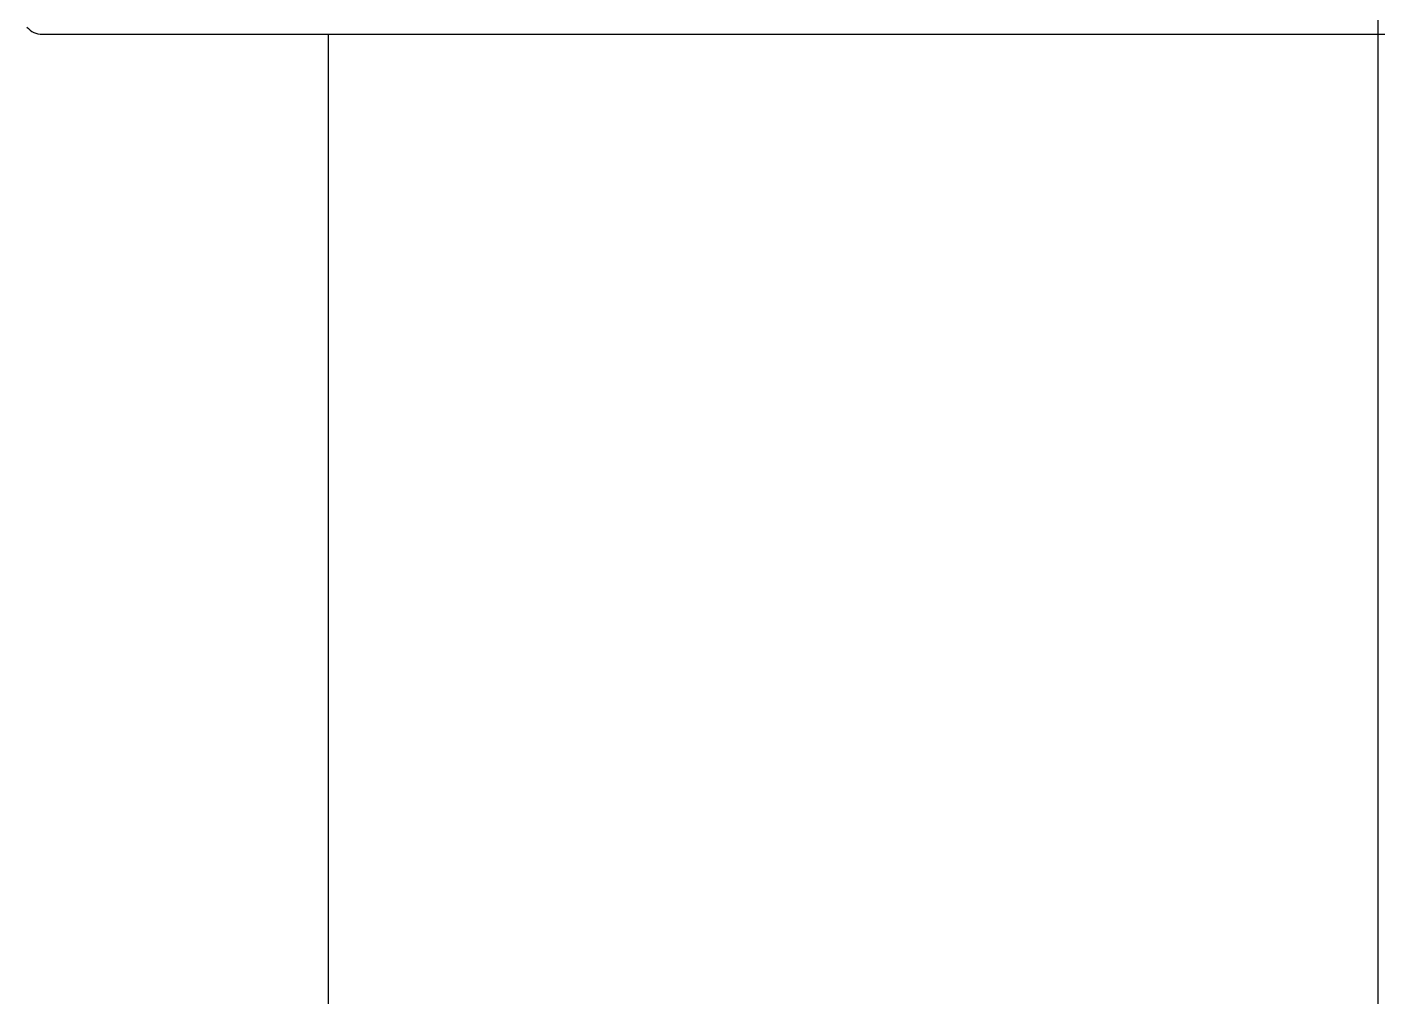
# Model space of a CAD drawing. Header units: millimetres. Extents: x 0 to 3800, y -67 to 2530.
# Drawn here: x 3386.97 to 3408.11, y 885.35 to 900.53 of the extents above; entities that cross this region are included whole.
import ezdxf
from ezdxf.lldxf.tags import DXFTag

# ---------------------------------------------------------------- set-up
doc = ezdxf.new("R2010")
doc.units = ezdxf.units.MM
doc.layers.add('내부선 및 부속', color=4, linetype='Continuous')
doc.layers.add('중심선', color=1, linetype='DASHED')
tags = doc.linetypes.add('DASHDOT', pattern=[70, 31, -13, 13, -13]).pattern_tags.tags
tags[10:11] = [DXFTag(74, 4), DXFTag(75, 0), DXFTag(340, '0'), DXFTag(46, 0.0), DXFTag(50, 0.0), DXFTag(44, 0.0), DXFTag(45, 0.0)]
tags[8:9] = [DXFTag(74, 4), DXFTag(75, 0), DXFTag(340, '0'), DXFTag(46, 0.0), DXFTag(50, 0.0), DXFTag(44, 0.0), DXFTag(45, 0.0)]
tags[6:7] = [DXFTag(74, 4), DXFTag(75, 0), DXFTag(340, '0'), DXFTag(46, 0.0), DXFTag(50, 0.0), DXFTag(44, 0.0), DXFTag(45, 0.0)]
tags[4:5] = [DXFTag(74, 4), DXFTag(75, 0), DXFTag(340, '0'), DXFTag(46, 0.0), DXFTag(50, 0.0), DXFTag(44, 0.0), DXFTag(45, 0.0)]
tags = doc.linetypes.add('DASHED', pattern=[25.72, 12.86, -12.86]).pattern_tags.tags
tags[6:7] = [DXFTag(74, 4), DXFTag(75, 0), DXFTag(340, '0'), DXFTag(46, 0.0), DXFTag(50, 0.0), DXFTag(44, 0.0), DXFTag(45, 0.0)]
tags[4:5] = [DXFTag(74, 4), DXFTag(75, 0), DXFTag(340, '0'), DXFTag(46, 0.0), DXFTag(50, 0.0), DXFTag(44, 0.0), DXFTag(45, 0.0)]

msp = doc.modelspace()

# ---------------------------------------------------------------- linework, layer by layer
at = {"layer": '내부선 및 부속', "linetype": 'Continuous'}
for p, q in [((3387.207, 900.416), (3429.004, 900.416)), ((3391.681, 900.416), (3391.681, 737.558))]:
    msp.add_line(p, q, dxfattribs=at)
msp.add_arc((3387.206, 900.724), 0.308, 219.0021, 270, dxfattribs=at)
at = {"layer": '중심선', "linetype": 'DASHDOT'}
msp.add_line((3408.105, 1128.027), (3408.105, 231.218), dxfattribs=at)

doc.saveas('drawing.dxf')
